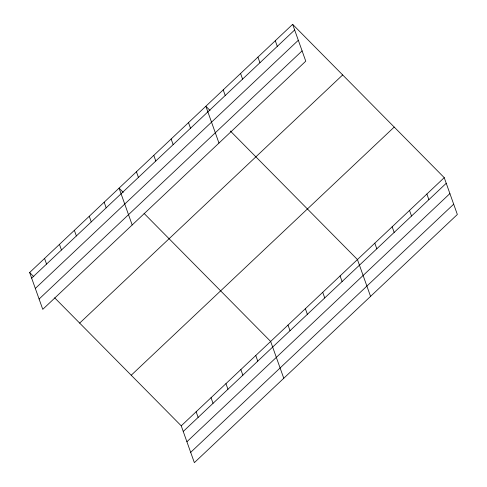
<?xml version="1.0" encoding="UTF-8"?>
<svg xmlns="http://www.w3.org/2000/svg" width="487" height="487" viewBox="0 0 487 487"><rect width="100%" height="100%" fill="white"/><g stroke="black" fill="none" stroke-linecap="round" stroke-linejoin="round"><path stroke-width="0.73" d="M292.65 24.35L305.763 61.173L42.765 309.342L29.652 272.513L292.65 24.35L444.235 177.658L457.348 214.487L194.35 462.65L181.237 425.827L54.666 297.813M31.655 278.138L294.653 29.975M35.32 288.438L298.318 40.269M39.1 299.042L302.098 50.879M79.673 323.106L342.671 74.943M131.216 375.233L394.208 127.07M181.237 425.827L444.235 177.658M183.24 431.452L446.238 183.282M186.905 441.746L449.903 193.583M190.685 452.356L453.683 204.187M210.031 110.458L205.861 106.245L218.973 143.068M230.351 131.015L357.446 259.553L370.558 296.382M123.241 192.353L119.072 188.14L132.184 224.964M144.085 213.434L270.656 341.448L283.769 378.271M29.652 272.513L33.822 276.732M426.874 194.039L428.877 199.664M409.518 210.421L411.521 216.039M392.163 226.796L394.166 232.421M374.801 243.177L376.804 248.802M275.289 40.731L277.292 46.35M340.084 275.934L342.087 281.559M257.933 57.107L259.936 62.732M322.729 292.31L324.732 297.934M240.578 73.488L242.581 79.113M305.373 308.691L307.376 314.316M223.216 89.864L225.219 95.489M288.012 325.072L290.015 330.691M188.506 122.621L190.508 128.245M255.754 355.51L257.757 361.135M171.144 139.002L173.147 144.627M240.852 369.572L242.855 375.197M153.789 155.383L155.791 161.002M225.944 383.634L227.946 389.259M136.427 171.759L138.43 177.384M211.041 397.696L213.044 403.321M196.139 411.765L198.142 417.383M104.169 202.202L106.172 207.827M89.267 216.265L91.27 221.889M74.365 230.327L76.368 235.952M59.457 244.389L61.459 250.014M44.554 258.451L46.557 264.076"/></g></svg>
